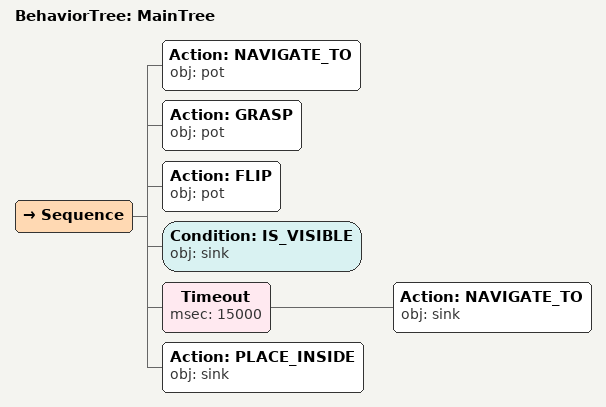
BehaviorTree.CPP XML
<root main_tree_to_execute="MainTree">
  <BehaviorTree ID="MainTree">
    <Sequence>
      <!-- Navigate to pot -->
      <Action ID="NAVIGATE_TO" obj="pot" />
      <!-- Grasp pot -->
      <Action ID="GRASP" obj="pot" />
      <!-- Return pot upright (flip) -->
      <Action ID="FLIP" obj="pot" />
      <!-- Check sink is visible before NAVIGATE_TO -->
      <Condition ID="IS_VISIBLE" obj="sink" />
      <!-- Timeout: NAVIGATE_TO sink within 15s -->
      <Timeout msec="15000">
        <!-- Navigate to sink -->
        <Action ID="NAVIGATE_TO" obj="sink" />
      </Timeout>
      <!-- Place inside sink -->
      <Action ID="PLACE_INSIDE" obj="sink" />
    </Sequence>
  </BehaviorTree>
</root>
